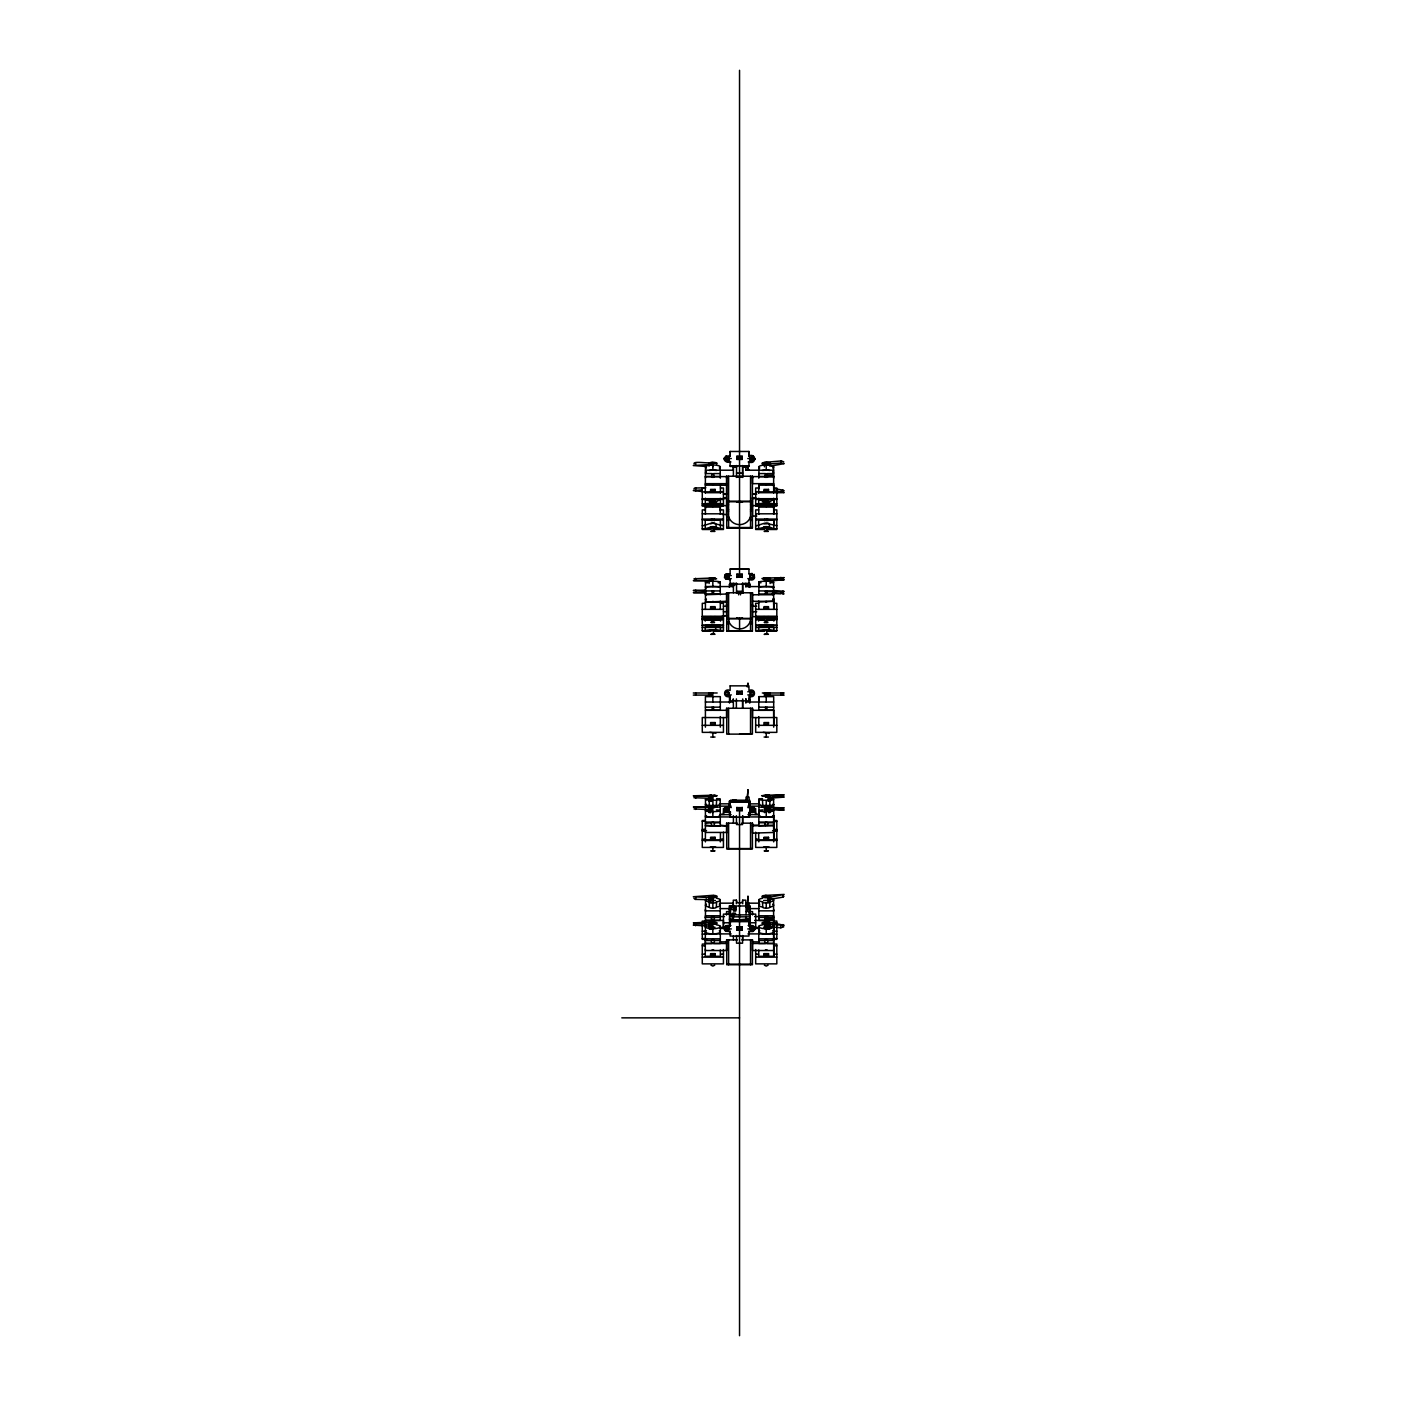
<?xml version="1.0" encoding="UTF-8"?>
<svg xmlns="http://www.w3.org/2000/svg" width="1406" height="1406" viewBox="0 0 1406 1406"><rect width="100%" height="100%" fill="white"/><g stroke="black" fill="none" stroke-linecap="round" stroke-linejoin="round"><path stroke-width="1.5" d="M705.408 934.059L705.408 932.512M705.408 941.106L705.408 939.56M720.311 510.782L720.311 505.615M705.408 594.738L726.55 594.017L726.55 606.25L723.44 606.25M705.408 478.093L705.408 476.599L726.55 476.599L726.55 494.104L723.44 494.104M729.503 926.167L729.503 918.962L733.334 918.962L733.334 916.8L733.334 919.788L749.837 919.752L749.802 911.106M729.503 915.007L729.503 905.71L733.334 905.71M729.503 815.304L729.503 811.157M729.503 801.279L729.503 806.868L729.38 801.069L734.512 800.84M729.503 703.07L729.503 695.777M733.299 905.622L733.299 900.174L736.375 900.174L737.06 902.547A3.199 0.879 0 0 0 739.064 902.863L740.031 902.863A3.199 0.879 0 0 0 742.052 902.547L742.72 900.174L745.795 900.174L745.795 906.8M733.405 592.77L733.405 583.472L733.299 586.566L705.408 586.566M736.533 467.196L733.299 467.196L733.299 470.202L705.408 470.202M736.375 903.707L736.375 900.174M742.72 939.893L742.72 936.291M742.72 903.759L742.72 900.174M742.72 823.143L742.72 815.708M742.72 708.273L742.72 698.905M742.72 583.472L742.72 593.35M745.795 586.829L745.795 583.472L745.795 586.566L773.687 586.583M745.988 698.905L745.865 703.07L745.795 698.905M752.544 914.902L752.544 911.615L746.041 911.492M752.544 823.143L752.544 833.125L773.687 832.457M752.544 604.439L752.544 616.672L776.815 616.689M756.709 606.25L752.544 606.25L752.544 592.77L726.55 592.77L726.55 594.017M752.544 497.267L752.544 516.055L756.78 516.055M752.544 939.893L752.544 950.526L773.687 950.526L773.687 948.962M758.783 505.615L758.783 507.091L773.687 507.091L773.687 505.615L752.544 505.615M758.783 918.874L758.783 916.554L754.635 916.554M758.783 488.901L758.783 485.158L773.687 485.158L773.687 483.664L752.544 483.664L752.544 476.23L726.55 476.23M764.425 928.593L764.425 924.217A4.306 1.195 0 0 1 762.333 922.635A4.306 1.195 0 0 1 768.063 922.055L784.179 925.271L764.425 924.217M764.425 812.633L764.425 807.554L784.197 807.923L761.947 807.132L765.725 807.431M764.425 696.392L764.425 692.982M764.425 581.434L764.425 578.042L784.197 577.655L774.934 578.499M764.425 466.81L764.425 462.416L781.437 460.904L783.775 461.889M765.497 797.325L765.497 795.234L784.197 794.9L767.5 796.06M765.497 692.982L765.497 695.091L784.161 695.091M765.497 580.098L765.497 578.007L766.621 578.007L766.621 580.098L770.523 580.678L769.012 581.047L784.197 579.747L765.497 580.098L766.621 580.098M769.767 466.142L769.539 464.753L765.497 464.367L765.497 462.328L770.47 463.259M765.497 929.366L765.497 924.304L770.47 923.338L769.012 922.231M774.934 809.223L784.197 810.014L765.497 809.68L765.497 807.589L770.523 807.044L769.012 806.692L769.012 808.784M766.621 929.366L766.621 924.322M765.497 809.68L766.621 809.68L766.621 807.589M766.621 797.325L766.621 795.234L765.497 795.234M766.621 695.091L766.621 692.982M766.621 464.349L766.621 462.31M767.711 929.313L767.711 926.29L769.539 925.939L769.539 928.944M767.711 797.343L767.711 795.251L766.621 795.234M767.711 695.091L767.711 692.982M767.711 464.419L767.711 462.381M768.063 902.002L768.063 897.626L784.161 894.409L764.425 895.464A4.306 1.195 0 0 0 762.333 897.046A4.306 1.195 0 0 0 768.063 897.626M768.063 801.279L768.063 796.2C755.83 795.198 771.068 796.042 766.235 795.603M768.713 929.155L768.713 926.132M768.713 812.721L768.713 809.592L770.523 809.135M768.713 797.413L768.713 795.321C751.261 795.901 771.982 796.095 768.168 796.007M768.713 695.091L768.713 692.982M768.713 464.56L768.713 462.521M769.012 801.332L769.012 796.13L770.523 795.778L768.713 795.321M769.012 902.511L769.012 897.467L770.47 896.343L765.497 895.376M769.539 812.633L769.539 809.505M769.539 797.501L769.539 795.409M769.539 695.091L769.539 692.982M769.767 902.283L769.767 897.239M769.767 801.244L769.767 796.024M770.136 928.681L770.136 925.675M770.136 812.51L770.136 809.399M770.136 695.091L770.277 692.982M770.136 583.525L770.136 580.397M770.277 902.002L770.277 896.958M770.277 801.121L770.523 797.87L770.523 800.998M770.47 928.399L770.47 925.376M770.523 901.703L769.539 897.801M770.47 812.387L770.47 809.276M773.687 717.605L773.687 710.294L766.973 710.276L766.973 707.165M773.687 604.439L773.687 598.288M773.687 487.038L773.687 485.562M773.687 932.512L773.687 941.106M773.687 927.468L773.687 918.874L765.18 918.874M773.687 815.357L773.687 829.118M783.775 926.8L780.84 927.767L780.84 925.746M780.84 810.295L780.84 808.204M780.84 695.091L780.84 692.982M772.966 592.541C788.133 589.87 784.056 598.13 780.84 591.733M780.84 579.448L780.84 577.356M765.497 464.367L780.84 462.996L780.84 460.957M782.843 926.589L782.843 924.568M770.523 898.68L769.012 899.489L782.843 897.151L782.843 895.13M782.843 809.786L782.843 807.694M770.277 798.01L769.012 798.221L782.843 797.22L782.843 795.128M782.843 695.091L782.843 692.982M782.843 593.279L782.843 591.188L772.966 590.45M782.843 579.993L782.843 577.901M775.093 492.75L784.197 492.645L782.843 492.135L782.843 490.096L774.934 488.831M705.408 918.065L705.408 916.484M705.408 911.018L705.408 909.454M726.55 516.055L726.55 498.55L723.44 498.55M705.408 948.962L705.408 950.526L726.55 950.526L726.568 948.857M726.55 950.526L726.55 939.893M752.544 478.181L752.544 476.599L773.687 476.599L773.687 478.093M758.783 941.915L752.544 941.827M773.687 508.99L773.687 507.496M752.544 943.496L773.687 943.496L773.687 941.915M726.55 616.672L726.55 604.439M705.408 832.457L726.568 832.422M752.544 594.773L773.687 594.738M730.118 573.841C724.389 573.666 723.457 575.072 730.118 573.841L730.153 569.043L748.941 569.043L748.976 573.841L752.298 573.578L748.976 573.841M730.118 806.851C724.371 806.728 723.475 808.063 730.118 806.851L730.153 801.666L748.941 801.666L748.976 806.851L753.036 807.062L748.976 806.851M758.783 825.181L752.544 825.146M752.544 825.867L773.687 825.181M748.959 454.999L748.976 456.405L748.941 451.467L730.153 451.467L730.118 456.405L730.136 454.999M724.477 927.784L726.058 926.255L730.118 926.062L730.153 920.157L748.941 920.157L748.976 926.062C754.565 927.802 756.27 926.079 750.786 925.939M742.72 477.46L742.72 467.196L745.795 467.196L745.795 470.202L773.687 470.202M748.976 462.012C756.375 465.07 756.393 452.82 748.976 455.878M753.862 576.864A2.004 1.986 0 0 0 751.261 574.579A2.004 1.986 0 0 0 750.558 577.954A2.004 1.986 0 0 0 753.862 576.864L753.897 576.355M753.862 693.738A2.004 2.004 0 0 0 751.261 691.436A2.004 2.004 0 0 0 750.558 694.845A2.004 2.004 0 0 0 753.862 693.738L753.897 693.228M753.862 810.137A2.004 1.986 0 0 0 751.261 807.852A2.004 1.986 0 0 0 750.558 811.227A2.004 1.986 0 0 0 753.862 810.137L753.897 809.61M749.89 459.34L749.925 458.303M753.862 459.077A2.004 1.933 0 0 0 751.261 456.845A2.004 1.933 0 0 0 750.558 460.131A2.004 1.933 0 0 0 753.862 459.077L753.897 458.567M749.89 928.979L749.925 927.907M753.862 929.243A2.004 1.933 0 0 0 751.261 927.029A2.004 1.933 0 0 0 750.558 930.297A2.004 1.933 0 0 0 753.862 929.243L753.897 928.733M753.458 577.304L753.001 578.393M725.689 809.329C735.848 814.127 717.359 804.144 731.313 807.571M750.382 809.329C755.075 814.935 750.839 804.109 751.489 810.436M753.405 809.346L752.298 807.448L747.781 807.571M753.458 460.447L752.298 461.906L748.168 461.959M753.405 927.398L752.298 925.552L748.168 925.5M724.283 458.866L726.058 456.089L730.118 455.878M724.283 928.505L726.058 925.71L728.554 926.255M748.976 579.606C757.518 582.207 753.212 572.119 754.231 574.702M742.684 466.44L748.976 466.44L748.976 461.484L753.001 461.309L754.794 459.077M712.086 949.806L713.633 949.771M748.976 931.651L753.001 931.457L754.794 928.681M765.497 477.355L767.026 477.284M728.712 809.346L727.605 810.436M735.76 913.918L734.934 913.373M754.653 920.42L773.687 920.42L766.973 920.403C770.488 915.06 761.999 915.06 765.514 920.403L758.783 920.42L759.047 899.524A7.452 2.074 0 0 1 762.509 898.276M715.882 501.221C714.389 499.851 707.675 500.624 710.645 502.786M769.258 501.221C767.764 499.851 761.05 500.624 764.038 502.786M711.629 477.372L712.121 473.576L705.408 473.576M714.09 477.372L713.598 473.576L720.311 473.576M714.933 502.346L710.786 502.346M710.715 523.735L712.86 523.155M714.933 527.637L710.786 527.637M714.933 523.876L713.422 523.173M758.783 478.181L759.047 466.458A7.452 1.968 0 0 1 766.235 464.999A7.452 1.968 0 0 1 773.441 466.458L773.687 466.968A7.452 1.968 0 0 1 772.685 467.952M765.005 477.372L765.514 473.576L758.783 473.576M767.483 477.372L766.973 473.576L773.687 473.576M768.326 502.346L764.161 502.346M768.326 527.637L764.161 527.637M724.863 574.702L724.494 577.848M724.863 807.747L724.301 810.137M724.477 458.145L726.058 456.089M754.214 811.526L753.686 807.202L754.618 808.397M749.082 587.251L748.976 579.342L754.6 577.848M753.001 931.457L754.6 929.946M767.026 949.806L765.462 949.771M712.104 477.337L713.633 477.302M728.554 461.203L725.426 461.467L724.283 458.338M750.786 457.618C749.503 463.558 756.885 456.3 750.786 457.618A2.004 1.933 0 0 0 750.382 460.483A2.004 1.933 0 0 0 753.405 460.5M708.554 578.551L715.865 578.534L714.951 578.27M712.297 618.13L709.731 618.394L710.645 618.675M765.69 618.13L763.124 618.394L764.038 618.675M713.897 578.569L712.86 578.393M758.783 594.773L759.047 581.926A7.452 0.931 0 0 1 766.235 581.223A7.452 0.931 0 0 1 773.441 581.926L773.687 582.154A7.452 0.931 0 0 1 771.507 582.822M763.282 578.604L765.954 578.411M710.645 630.679L709.731 630.415L712.297 630.152M767.289 578.569L766.235 578.393M772.685 599.061A7.452 0.931 0 0 1 773.687 599.518L773.441 599.764A7.452 0.931 0 0 1 772.685 599.993M764.038 630.679L763.124 630.415L767.043 630.029M716.357 800.207L709.362 800.207M720.188 804.601L720.311 804.601A7.452 0.879 0 0 1 716.585 805.48L709.134 805.48A7.452 0.879 0 0 1 705.408 804.707L705.671 804.478A7.452 0.879 0 0 1 706.41 804.267M734.055 800.84L732.298 800.629L733.598 800.436M719.31 815.621A7.452 0.879 0 0 1 720.311 816.06L720.065 816.288A7.452 0.879 0 0 1 712.86 816.939A7.452 0.879 0 0 1 705.671 816.288L705.408 816.06A7.452 0.879 0 0 1 706.41 815.621M773.687 825.867L766.973 825.849C770.506 821.051 761.999 820.981 765.514 825.849L758.783 825.867L759.047 799.135A7.452 0.879 0 0 1 762.509 798.59M773.581 804.601L773.687 804.601A7.452 0.879 0 0 1 769.961 805.48L762.509 805.48A7.452 0.879 0 0 1 758.783 804.707L759.047 804.478A7.452 0.879 0 0 1 759.785 804.267M769.732 800.207L762.755 800.207M772.685 815.621A7.452 0.879 0 0 1 773.687 816.06L773.441 816.288A7.452 0.879 0 0 1 766.235 816.939A7.452 0.879 0 0 1 759.047 816.288L758.906 810.823M750.786 807.852L751.894 807.571A2.004 1.986 0 0 1 753.897 809.381M730.927 925.5L726.797 925.517L725.689 927.398M713.598 601.663L712.104 601.645L713.633 601.61M710.997 965.184L712.86 966.08L714.723 965.184M764.372 965.184L766.235 966.08L768.098 965.184M708.694 463.172L712.789 462.31A4.306 1.142 0 0 1 716.621 463.998M766.938 825.498L765.655 825.603M712.104 506.265L713.07 506.512M763.353 463.242L769.135 463.242L763.423 463.172M715.777 527.777C718.448 517.97 705.408 526.195 702.279 525.703M769.152 527.777C771.824 517.97 758.783 526.195 755.672 525.703M709.837 501.977C710.909 500.888 717.57 501.169 715.074 502.786M763.23 501.977C764.302 500.888 770.945 501.169 768.449 502.786M763.247 578.499L764.319 578.253M748.976 812.615L753.669 811.824M736.849 694.125L742.245 691.207L742.245 694.125L736.849 694.125L736.849 691.207L742.245 691.207M742.245 577.497L742.245 574.193L736.849 577.093L742.245 577.093L736.849 574.193L736.849 577.497M736.849 807.378L736.849 810.664L742.245 807.765L736.849 807.765L742.245 810.664L742.245 807.378M742.245 456.3L736.849 459.112L742.245 459.112L736.849 456.3L736.849 459.446L742.245 459.446L742.245 456.3L736.849 456.3M736.849 929.964L742.245 927.152L736.849 927.152L742.245 929.964L742.245 926.8L736.849 926.8L736.849 929.964L742.245 929.964M727.974 578.639L726.427 578.639M752.667 578.639L747.781 578.657M693.931 898.293L695.126 899.383L711.893 899.735L711.893 897.713L708.554 896.589L712.701 895.358A4.306 1.195 0 0 1 717.165 896.501A4.306 1.195 0 0 1 713.018 897.749L693.299 896.747L711.594 895.411M710.645 527.32L705.25 528.709L705.25 520.185M764.038 527.32L758.642 528.709L758.642 520.185M715.461 900.473L710.258 900.473M732.175 906.765L733.334 906.554M732.807 913.443L731.964 913.953L735.022 914.304M768.836 900.473L763.651 900.473M720.47 499.481L715.777 501.924M773.845 499.481L769.152 501.924M765.479 601.61L767.008 601.645L765.497 601.663M711.928 463.312L713.791 463.312M715.074 528.076C718.378 526.143 707.341 526.143 710.645 528.076M768.449 528.076C771.753 526.143 760.716 526.16 764.038 528.076M712.209 825.586L713.563 825.586M716.621 578.797L709.854 578.534L711.313 578.217M705.25 616.689L715.882 617.515M714.723 618.535L720.47 618.622M715.777 630.538L715.566 626.338L705.25 627.463L705.25 630.573L710.645 629.906M758.642 616.689L769.258 617.515M768.098 618.535L767.325 618.165M769.152 630.538L768.941 626.338L758.642 627.463L758.642 630.573L764.038 629.906M768.098 630.538L767.325 630.169M733.334 800.453L731.893 800.664L733.334 800.822M715.777 847.097L713.932 847.203M769.152 847.097L766.797 847.22M730.118 812.615L725.426 811.824L730.118 812.387L730.118 817.167L748.976 817.167L748.976 812.387L753.001 812.44M734.934 907.415L736.059 907.046L734.934 906.571M735.443 907.45L732.508 907.45M734.934 914.216L735.303 913.443M713.598 919.946L712.121 919.946M714.986 927.239L710.733 927.239M766.973 919.946L765.514 919.946M768.361 927.239L764.126 927.239M713.598 943.022L712.121 943.022M766.973 943.022L765.514 943.022M694.002 463.962C692.894 460.447 709.555 464.138 711.682 462.363L711.682 464.384L708.694 465.21L709.169 466.071M712.121 474.015L713.598 474.015M765.479 463.242L767.008 463.242M765.514 474.015L766.973 474.015M782.843 897.151L783.986 896.272M720.47 616.689L715.777 618.253M773.845 616.689L769.152 618.253M693.931 797.712L711.893 798.327L708.554 797.852M714.881 795.286L708.554 795.743L713.018 796.235L712.86 805.972M711.788 618.165L710.997 618.535M715.074 618.675C713.352 614.404 713.545 623.034 710.786 622.331C712.473 623.016 717.306 622.032 712.86 621.997M768.449 618.675C767.096 614.615 766.78 622.893 764.161 622.331C765.848 623.016 770.681 622.032 766.235 621.997M715.074 630.679L715.988 630.415L712.051 630.029M768.449 630.679L769.363 630.415L766.235 630.134M770.98 466.036L784.197 463.611L780.84 462.996M694.002 808.942L711.682 809.663L711.682 807.571L693.369 806.974L715.074 806.64M714.951 807.343C708.308 805.849 706.55 808.257 714.986 806.833M705.25 503.805L711.295 502.979M711.295 504.49L705.25 505.316L705.408 498.286M758.642 503.805L764.671 502.979M764.671 504.49L758.642 505.316L758.783 498.286M705.25 519.851L720.47 519.851M758.642 519.851L773.845 519.851M727.201 694.898C731.946 686.726 718.624 697.235 731.313 694.898M751.894 691.787C747.148 699.942 760.47 689.45 747.781 691.787M733.334 913.355L732.807 914.128M716.357 907.046L716.585 907.028A7.452 2.074 0 0 0 720.311 905.236L720.065 904.708A7.452 2.074 0 0 0 719.31 904.199M769.732 907.046L769.961 907.028A7.452 2.074 0 0 0 773.687 905.236L773.441 904.708A7.452 2.074 0 0 0 772.685 904.199M732.93 913.302L735.022 913.302M766.042 919.454L766.235 919.454M695.074 924.445L693.281 925.078L711.682 926.308L709.099 925.746L709.099 928.768M709.766 580.256L711.682 580.116L711.682 578.024L714.951 578.059M712.121 591.118L713.598 591.118M765.514 591.118L766.973 591.118M711.788 630.169L710.997 630.538M765.708 795.62L766.235 795.866M734.934 800.822L736.059 800.664L734.934 800.453M711.366 806.78L709.854 807.079L717.165 807.097L709.854 807.079L711.366 807.395M764.969 795.409L763.247 795.708L767.008 796.077M782.843 797.22L784.197 796.991L772.07 797.061M782.65 591.75L784.197 591.434L782.843 591.188M702.279 617.076L711.295 616.672M705.25 618.622L711.295 618.236M755.672 617.076L764.671 616.672M758.642 618.622L764.372 618.535M705.25 625.529L720.47 625.529M758.642 625.529L773.845 625.529M768.713 809.592L766.621 809.68M767.711 926.29L765.497 926.343L780.84 927.767M711.981 795.392L709.854 795.726L715.865 795.726L709.872 795.743L712.192 796.077M713.738 796.077L715.865 795.726L714.898 795.48M764.671 618.06L767.043 618.007M765.69 630.152L764.372 630.538M713.141 795.849L712.578 795.849M709.362 809.944L709.134 809.944A7.452 0.879 0 0 0 705.408 810.717L705.671 810.946A7.452 0.879 0 0 0 712.86 811.596A7.452 0.879 0 0 0 720.065 810.946L720.311 810.717A7.452 0.879 0 0 0 716.585 809.944L716.357 809.944M713.422 847.22L714.424 847.291M714.951 807.536L711.682 807.571M765.725 578.165L761.947 578.481L762.948 578.885M711.682 464.384L693.281 465.562L705.759 466.44M735.022 906.554L731.893 907.046L733.176 907.415M734.055 916.22L732.508 916.15M712.86 919.313L711.629 919.752L713.07 919.454M712.86 505.387L710.715 505.967L715.021 505.967L712.86 505.387L712.86 501.626M766.235 505.387L764.091 505.967L768.397 505.967L766.235 505.387L766.235 501.626M765.971 806.728L763.282 807.026L769.24 807.079L763.247 807.079L764.319 807.36M766.498 807.431L769.223 807.062L766.762 806.745M705.847 487.759L694.546 488.04L693.931 489.007M701.805 489.868L693.299 490.589L701.576 491.485M712.965 796.095L717.165 795.708L713.527 795.392M711.682 578.024L694.002 578.78M711.682 580.116L693.351 580.59L709.802 581.135M765.462 578.165L769.24 578.534M712.051 618.007L714.424 618.06M765.462 795.392L769.223 795.761L767.957 795.445M733.44 800.418L735.022 800.453M766.235 807.22L767.325 807.079L766.235 806.956M711.295 847.291L713.668 847.326M763.528 847.168L767.043 847.326M712.86 851.105L715.021 850.858L710.786 850.911L712.86 851.105L712.86 847.238M766.235 851.105L768.397 850.858L764.161 850.911L766.235 851.105L766.235 847.238M705.847 590.081L693.299 590.467L705.584 590.959M705.847 592.172L693.351 592.629L705.584 593.051M748.607 919.805L749.714 919.788M724.301 459.077L726.094 461.309L730.118 461.484L730.118 466.44L736.41 466.44M728.308 457.618C729.591 463.558 722.209 456.3 728.308 457.618A2.004 1.933 0 0 1 728.712 460.483A2.004 1.933 0 0 1 725.689 460.5L726.797 461.906L730.118 462.012M705.408 476.599L712.121 476.581M758.783 476.599L765.514 476.581M730.118 579.606L725.426 578.78L730.118 579.342L730.118 584.14L748.976 584.14M705.408 594.017L712.121 594M758.783 594.017L765.514 594M712.121 707.165L712.121 710.276L705.408 710.294L726.55 710.294M705.408 825.181L712.121 825.849C708.519 821.016 717.271 821.016 713.598 825.849L720.311 825.867L720.188 799.258A7.452 0.879 0 0 0 716.585 798.59M730.118 931.651L725.426 931.106L724.283 927.942M705.408 941.915L705.408 943.496L712.121 943.479C708.642 938.136 717.095 938.118 713.598 943.479L720.311 943.496L720.311 926.22M736.849 456.634L742.245 456.634M727.201 458.532L731.313 458.532M747.781 458.532L751.894 458.532M730.927 461.959L727.201 461.537M730.118 465.913L748.976 465.913M742.561 467.196L745.69 467.196M746.041 469.903L749.082 469.903M736.533 473.084L742.561 473.084M765.18 475.158L773.687 475.158M738.642 476.722L740.505 476.722M726.55 483.664L705.408 483.664L705.408 485.158L726.568 485.246M705.25 488.005L702.279 488.005L702.279 506.09L723.44 506.09L723.44 488.005L720.47 488.005M758.642 488.005L755.672 488.005L755.672 506.09L776.815 506.09L776.815 488.005L773.845 488.005L773.845 493.049M710.592 490.905L715.127 490.905M763.968 490.905L768.502 490.905M702.279 491.907L723.44 491.907M755.672 491.907L776.815 491.907M705.25 492.698L720.47 492.698M758.642 492.698L773.845 492.698M723.44 493.945L726.48 493.945L726.48 498.058L723.44 498.058M752.632 493.945L755.672 493.945M752.544 494.104L756.709 494.104M752.632 498.058L755.672 498.058M752.544 498.55L756.78 498.55M702.279 498.691L723.44 498.691M755.672 498.691L776.815 498.691M702.279 499.481L723.44 499.481M755.672 499.481L776.815 499.481M726.726 501.169L752.403 501.169M726.726 501.749L752.403 501.749M702.279 503.805L723.44 503.805M755.672 503.805L765.18 503.77M768.151 503.805L776.815 503.805M726.726 504.807L728.607 504.807M750.54 504.807L752.403 504.807M702.279 505.316L710.961 505.316M714.758 505.316L723.44 505.316M755.672 505.316L764.337 505.316M768.151 505.316L776.815 505.316M726.55 505.615L705.408 505.615L705.408 507.091L720.311 507.091M726.726 509.499L728.607 509.499M750.54 509.499L752.403 509.499M705.25 509.903L702.279 509.903L702.279 529.5L710.751 529.5M720.47 509.903L723.44 509.903L723.44 529.5L714.969 529.5M758.642 509.903L755.672 509.903L755.672 529.5L764.126 529.5M726.726 511.151L728.607 511.151M750.54 511.151L752.403 511.151M702.279 513.805L723.44 513.805M755.672 513.805L776.815 513.805M722.385 514.473L726.568 514.473M726.726 517.513L728.607 517.513M750.54 517.513L752.403 517.513M702.279 519.078L723.44 519.078M755.672 519.078L776.815 519.078M702.279 519.851L723.44 519.851M755.672 519.851L776.815 519.851M726.726 520.361L728.607 520.361M750.54 520.361L752.403 520.361M723.44 525.703L715.777 523.999M769.152 523.999L776.815 525.703M726.726 527.531L752.403 527.531M726.726 476.23L726.726 528.094L752.403 528.094L752.403 476.23M702.279 528.709L723.44 528.709M755.672 528.709L776.815 528.709M768.361 529.5L776.815 529.5L776.815 509.903L773.845 509.903L773.845 513.26M736.849 574.193L742.245 574.193M727.201 575.564L731.313 575.564M736.849 577.251L742.245 577.251M731.313 578.657L727.201 578.85M736.533 583.472L730.522 583.367L730.522 585.371L734.793 585.371M742.561 583.472L749.75 583.367L749.75 587.392M729.503 584.404L733.334 584.404M749.837 584.404L745.988 584.404L745.988 585.388M745.479 585.371L749.75 585.371M773.581 587.392L773.687 587.392A7.452 0.931 0 0 1 772.685 587.972M705.408 590.924L712.121 590.924L712.121 594.211M720.311 590.924L713.598 590.924L713.598 594.211M758.783 590.924L765.514 590.924L765.514 594.211M773.687 590.924L766.973 590.924L766.973 594.211M736.533 591.276L742.561 591.276M765.18 591.68L773.687 591.68M726.55 601.293L705.408 601.996L726.568 602.032M752.544 601.293L773.687 601.293L758.783 601.996M705.25 603.315L702.279 603.315L702.279 630.942L710.751 630.942M720.47 603.315L723.44 603.315L723.44 630.942L714.969 630.942M758.642 603.315L755.672 603.315L755.672 630.942L764.126 630.942M710.592 608.2L715.127 608.2M763.968 608.2L768.502 608.2M702.279 609.343L723.44 609.343M755.672 609.343L776.815 609.343M723.44 611.715L726.55 611.715M752.544 611.715L756.709 611.715M722.385 615.916L726.568 615.916M702.279 616.303L723.44 616.303M755.672 616.303L776.815 616.303M702.279 616.689L723.44 616.689M714.424 616.672L723.44 617.076M767.799 616.672L776.815 617.076M726.726 618.429L752.403 618.429M702.279 618.622L710.961 618.622M714.758 618.622L723.44 618.622M726.726 618.71L752.403 618.71M755.672 618.622L764.337 618.622M768.151 618.622L776.815 618.622M702.279 618.991L710.751 618.991M714.969 618.991L723.44 618.991M755.672 618.991L764.126 618.991M768.361 618.991L776.815 618.991M702.279 619.73L710.751 619.73M714.969 619.73L723.44 619.73M755.672 619.73L764.126 619.73M768.361 619.73L776.815 619.73M705.25 620.099L720.47 620.099M758.642 620.099L773.845 620.099M726.726 622.225L728.607 622.225M750.54 622.225L752.403 622.225M726.726 623.579L728.607 623.579M750.54 623.579L752.403 623.579M702.279 625.16L723.44 625.16M755.672 625.16L776.815 625.16M702.279 625.529L723.44 625.529M755.672 625.529L776.815 625.529M702.279 627.463L723.44 627.463M755.672 627.463L776.815 627.463M702.279 630.573L723.44 630.573M755.672 630.573L776.815 630.573M726.726 630.942L752.403 630.942M768.361 630.942L776.815 630.942L776.815 603.315L773.845 603.315L773.845 608.833M726.726 592.77L726.726 631.224L752.403 631.224L752.403 592.77M693.299 692.982L717.165 692.982M784.179 692.982L762.333 692.982M747.781 694.898L751.894 694.898M693.299 695.091L711.682 695.091L711.682 692.982M765.514 707.165L765.514 710.276L758.783 710.294L758.783 696.638L773.687 696.638L773.687 727.148M748.607 698.905L749.714 698.905L749.714 703.07L749.837 695.777M705.408 702.016L733.299 702.016L733.299 698.905L733.405 708.273M745.795 702.016L773.687 702.016M705.408 707.165L720.311 707.165M758.783 707.165L773.687 707.165M752.544 710.294L773.687 710.294M702.279 725.338L723.44 725.338M755.672 725.338L776.815 725.338M715.988 733.159L709.837 732.368M769.363 733.159L763.23 732.368M710.715 737.06L715.021 737.06M764.091 737.06L768.397 737.06M747.605 800.207L730.522 800.207L730.522 802.211M749.082 800.682L746.041 800.682L746.041 797.114L749.082 797.114L749.082 803.88L758.783 803.828M730.522 802L748.308 802M748.941 802.299L730.153 801.666M720.311 803.828L729.925 803.828M758.783 804.601L758.906 799.258M720.311 806.148L731.138 806.148M747.957 806.148L758.783 806.148M720.311 807.114L705.408 807.114L705.531 799.258M758.783 807.114L773.687 807.114L773.581 799.258A7.452 0.879 0 0 0 769.961 798.59M736.849 807.624L742.245 807.624M727.007 808.503L723.44 808.503L723.44 814.092M736.849 810.664L742.245 810.664M723.44 812.193L730.575 812.193M749.802 812.193L755.672 812.193M720.311 814.355L724.477 814.355M754.635 814.355L758.783 814.355M720.311 814.619L731.138 814.619M747.957 814.619L758.783 814.619M758.783 816.165L758.906 816.165A7.452 0.879 0 0 1 759.785 815.621M705.408 816.939L736.41 816.939M742.684 816.939L773.687 816.939M705.25 820.506L702.279 820.506L702.279 847.431L723.44 847.431L723.44 832.176M702.279 821.245L705.25 821.245M776.815 821.245L773.687 821.842M705.408 822.053L720.311 822.053M758.783 822.053L773.687 822.053M712.121 822.756L705.408 823.283M713.598 822.756L720.311 822.756M758.783 822.756L765.514 822.756M766.973 822.756L773.687 822.756M737.377 823.16L726.726 823.16L726.726 848.837L752.403 848.837L752.403 823.16L741.77 823.16M720.311 825.181L726.55 825.867L705.408 825.867M702.279 829.364L705.25 829.364M773.845 829.382L776.815 829.382M702.279 830.331L705.25 830.331M773.845 830.331L776.815 830.331M702.279 830.63L706.515 830.63M772.579 830.63L776.815 830.63M702.279 831.069L705.25 831.069M773.845 831.069L776.815 831.069M710.592 837.625L715.127 837.625M763.968 837.625L768.502 837.625M710.592 838.89L715.127 838.89M763.968 838.89L768.502 838.89M702.279 839.189L705.25 839.189M720.47 839.189L723.44 839.189M755.672 839.189L758.642 839.189M773.845 839.189L776.815 839.189M705.25 840.103L720.47 840.103M758.642 840.103L773.845 840.103L773.845 820.506L776.815 820.506L776.815 847.431L755.672 847.431L755.672 832.176M702.279 840.454L723.44 840.454M755.672 840.454L776.815 840.454M726.726 848.574L752.403 848.574M758.783 903.179L746.041 903.162L746.041 914.603M720.311 903.179L733.299 903.162L733.299 906.8M758.783 904.989L758.906 899.822M745.988 905.71L749.837 905.71L749.837 926.167M747.605 905.974L730.522 905.974L730.522 916.835L749.75 916.835M720.311 908.61L731.138 908.61M747.957 908.61L758.783 908.61M733.563 908.997L735.795 908.997M729.38 909.454L733.563 909.454M733.563 909.91L735.795 909.91M705.408 910.842L720.311 910.842M758.783 910.842L773.687 910.842M729.925 911.615L726.55 911.615L726.55 915.025M730.575 914.111L723.44 914.111L723.44 928.188M749.802 914.111L755.672 914.111L755.672 928.188M730.522 914.884L749.75 914.884M705.408 915.781L720.311 915.781M758.783 915.781L773.687 915.781M720.311 916.554L724.477 916.554M705.408 917.415L712.121 917.415M713.598 917.415L720.311 917.415M758.783 917.415L765.514 917.415M766.973 917.415L773.687 917.415M749.837 918.962L745.988 918.962L745.988 916.8L745.988 919.788M705.25 921.071L702.279 921.071L702.279 922.793L705.25 922.793M723.44 922.775L730.575 922.775M749.802 922.775L755.672 922.775M773.845 922.793L776.815 922.793M726.48 925.781L729.89 925.781M749.205 925.781L752.632 925.781M720.311 927.45L723.44 927.45L723.44 920.42L705.408 920.42L712.121 920.403C708.642 915.078 717.095 915.042 713.598 920.403L720.311 920.42L720.188 899.822M754.635 927.45L758.783 927.45M720.311 928.452L724.635 928.452M754.46 928.452L758.783 928.452M727.201 928.927L731.313 928.927M747.781 928.927L751.894 928.927M736.849 929.612L742.245 929.612M702.279 931.176L705.25 931.176M773.845 931.176L776.815 931.176M758.783 932.073L758.906 926.888M705.408 933.9L731.138 933.9M747.957 933.9L773.687 933.9M702.279 934.111L706.515 934.111M772.579 934.111L776.815 934.111M702.279 938.54L705.25 938.54M773.845 938.54L776.815 938.54M705.408 938.821L720.311 938.821M758.783 938.821L773.687 938.821M706.515 939.366L702.279 939.366L702.279 924.884M772.579 939.366L776.815 939.366L776.815 921.071L773.845 921.071L773.845 933.303M737.377 939.893L726.726 939.893L726.726 964.744L752.403 964.744L752.403 939.893L741.77 939.893M705.408 940.491L712.121 940.491M713.598 940.491L720.311 940.491M758.783 940.491L765.514 940.491M766.973 940.491L773.687 940.491M726.55 941.827L720.311 941.915M705.408 943.496L726.55 943.496M705.25 944.076L702.279 944.076L702.279 963.866L723.44 963.866L723.44 949.507M702.279 945.799L705.25 945.799M773.845 945.799L776.815 945.799M702.279 954.164L705.25 954.164M710.592 954.27L715.127 954.27M720.47 954.164L723.44 954.164M755.672 954.164L758.642 954.164M763.968 954.27L768.502 954.27M773.845 954.164L776.815 954.164M702.279 957.117L723.44 957.117M755.672 957.117L776.815 957.117M726.726 964.147L752.403 964.147M621.803 1017.856L739.538 1017.856M713.598 476.581L720.311 476.599M766.973 476.581L773.687 476.599M713.598 594L720.311 594.017M766.973 594L773.687 594.017M739.574 734.125L750.54 734.125L750.54 708.273M773.687 943.496L766.973 943.479C770.541 938.154 761.894 938.118 765.514 943.479L758.783 943.496L758.783 926.22M711.594 797.343L711.594 795.251L693.299 795.814L711.893 796.235L711.893 801.438M712.86 807.22L711.823 807.044L713.141 806.956M712.86 630.011L714.424 630.064M766.797 634.018L764.161 634.352L768.397 634.282L766.797 634.018L766.797 630.152M713.422 634.018L710.786 634.352L715.021 634.282L713.422 634.018L713.422 630.152M766.498 578.165L770.523 578.587M766.797 530.712L764.161 531.415L768.326 531.415L766.797 530.712L766.797 526.951M713.422 530.712L710.786 531.415L714.933 531.415L713.422 530.712L713.422 526.951M695.619 923.724L712.789 924.322A4.306 1.195 0 0 0 717.165 923.162A4.306 1.195 0 0 0 712.93 921.949L693.369 922.881L695.619 923.724L695.619 925.746M772.07 593.455L780.84 593.824M769.732 809.944L769.961 809.944A7.452 0.879 0 0 1 773.687 810.717L773.441 810.946A7.452 0.879 0 0 1 766.235 811.596A7.452 0.879 0 0 1 759.047 810.946L758.783 810.717A7.452 0.879 0 0 1 762.509 809.944L762.755 809.856M765.69 847.22L764.372 847.097M712.297 847.22L710.153 847.168M711.682 809.663L708.554 809.171M767.272 578.182L769.223 578.569M767.799 618.236L773.845 618.622M780.84 491.239L784.161 490.782L782.843 490.096M711.893 899.735L709.222 899.207L709.222 902.23M766.042 506.512L766.991 506.265M762.755 907.046L762.509 907.028A7.452 2.074 0 0 1 758.783 905.236L759.047 904.708A7.452 2.074 0 0 1 759.785 904.199M709.362 907.046L709.134 907.028A7.452 2.074 0 0 1 705.408 905.236L705.671 904.708A7.452 2.074 0 0 1 706.41 904.199M733.598 916.202L732.175 916.044M716.357 924.832L716.585 924.867A7.452 2.074 0 0 1 720.311 926.642L720.065 927.187A7.452 2.074 0 0 1 712.86 928.716A7.452 2.074 0 0 1 705.671 927.187L705.408 926.642A7.452 2.074 0 0 1 706.41 925.623M711.805 924.006L711.805 921.985L708.554 923.109L711.682 924.287L711.682 929.331M767.799 502.979L773.845 503.805L773.687 498.286L773.845 505.316L767.799 504.49M714.424 502.979L720.47 503.805M714.424 504.49L720.47 505.316L720.311 498.286M774.934 490.87L782.843 492.135M769.152 626.672L773.845 627.463L773.845 630.573L769.152 629.765M715.777 626.672L720.47 627.463L720.47 630.573L715.777 629.765M709.169 580.906L709.099 583.49M769.152 527.022L773.845 528.709L773.845 520.22L773.687 525.703M715.777 527.022L720.47 528.709L720.311 520.22M758.642 499.481L763.23 501.221M705.25 499.481L709.837 501.221M727.605 575.81L728.765 577.304M736.849 691.207L742.245 694.125M724.301 928.681L726.094 931.457M754.811 458.866L753.036 456.089M750.786 461.52L751.894 461.537M728.308 807.852L727.201 807.571A2.004 1.986 0 0 0 725.197 809.381M773.441 799.135L773.687 799.364A7.452 0.879 0 0 1 769.961 800.119L769.732 805.568M773.687 804.707L773.441 804.478A7.452 0.879 0 0 0 772.685 804.267M720.065 799.135L720.311 799.364A7.452 0.879 0 0 1 716.585 800.119L716.357 805.568M720.311 804.707L720.065 804.478A7.452 0.879 0 0 0 719.31 804.267M773.687 587.515L773.441 587.269A7.452 0.931 0 0 0 767.219 586.583A7.452 0.931 0 0 0 759.785 587.04M707.587 582.822A7.452 0.931 0 0 1 705.408 582.154L705.671 581.926A7.452 0.931 0 0 1 712.86 581.223A7.452 0.931 0 0 1 720.065 581.926L720.311 582.154A7.452 0.931 0 0 1 718.132 582.822M725.426 812.053L724.494 810.629M726.094 578.393L725.637 577.304M768.397 523.735L764.161 523.876M754.618 927.239L754.811 928.505M729.169 458.303L729.204 459.34M729.169 927.907L729.204 928.979A2.004 1.933 0 0 1 726.094 930.456A2.004 1.933 0 0 1 726.304 927.134A2.004 1.933 0 0 1 729.204 928.979M729.169 809.1L729.204 809.856A2.004 1.986 0 0 1 726.094 811.403A2.004 1.986 0 0 1 726.304 807.958A2.004 1.986 0 0 1 729.204 809.856M729.169 692.947L729.204 693.457A2.004 2.004 0 0 1 726.094 695.021A2.004 2.004 0 0 1 726.304 691.541A2.004 2.004 0 0 1 729.204 693.457M736.375 476.23L736.393 477.46M773.687 909.454L773.687 911.018M773.687 916.484L773.687 918.065M726.55 476.599L726.55 478.181M705.408 507.496L705.408 508.99M726.55 823.143L726.55 833.125M705.408 925.921L705.408 927.468M773.845 617.076L773.845 621.065M773.845 717.535L773.845 725.338M773.581 466.739L773.687 492.399M773.687 505.984L773.687 514.332M773.581 582.049L773.687 609.396M773.687 808.802L773.687 841.895M773.581 899.822L773.687 955.992M768.502 608.499L768.502 606.654L763.968 606.654L763.968 608.499M767.799 519.183L767.799 520.677M767.799 624.369L767.799 625.916M766.235 464.999L766.235 470.202M766.235 519.183L766.235 520.677M766.235 581.223L766.235 586.583M766.235 624.369L766.235 625.916M766.235 696.638L766.235 702.016M766.235 733.159L766.235 737.06M766.235 800.629L766.235 805.972M766.235 811.596L766.235 816.939M769.732 902.054A3.497 0.967 0 0 1 766.235 903.021L766.235 908.206A3.497 0.967 0 0 0 769.732 907.239L769.961 901.844A7.452 2.074 0 0 0 773.687 900.068L773.441 899.524A7.452 2.074 0 0 0 769.961 898.276M772.685 925.623A7.452 2.074 0 0 1 773.687 926.642L773.441 927.187A7.452 2.074 0 0 1 766.235 928.716L766.235 933.9A7.452 2.074 0 0 1 759.047 932.354L758.783 931.827A7.452 2.074 0 0 1 759.785 930.79M764.671 519.183L764.671 520.677M764.671 624.369L764.671 625.916M762.755 805.568L762.509 800.119A7.452 0.879 0 0 1 758.783 799.364M762.755 924.656L762.509 924.867A7.452 2.074 0 0 0 758.783 926.642L759.047 927.187A7.452 2.074 0 0 0 766.235 928.716M758.906 466.739L758.906 470.202M758.906 582.049L758.906 587.392M758.906 696.638L758.906 702.016M758.783 484.279L758.642 493.049M758.783 506.195L758.783 514.332M758.783 601.047L758.783 609.396M758.642 617.076L758.642 621.065M758.783 716.603L758.783 727.148M758.642 833.108L758.783 841.895M758.783 949.929L758.642 956.291L773.845 956.291L773.845 944.076L776.815 944.076L776.815 963.866L755.672 963.866L755.672 949.507M755.672 717.535L755.672 732.368L776.815 732.368L776.815 717.535L752.544 717.605L752.544 708.273L726.55 708.273L726.55 717.605L702.279 717.535L702.279 732.368L723.44 732.368L723.44 717.535M755.672 808.503L755.672 814.092M754.811 458.338L754.794 459.604M752.403 708.273L752.403 734.125L726.726 734.125L726.726 708.273M750.98 501.485L750.98 509.587M750.54 476.23L750.54 528.094M750.54 592.77L750.54 631.224M750.54 823.16L750.54 848.837M750.54 939.893L750.54 964.744M749.837 801.279L749.802 808.503M749.75 800.207L749.75 806.025M749.75 905.974L749.714 925.798M748.941 451.467L748.941 452.89M748.941 569.043L730.153 569.043M749.082 903.162L749.082 914.603M748.941 920.157L748.941 921.651L730.153 921.651L730.153 920.157M748.959 923.162L748.959 924.111M748.976 931.088L748.976 936.045L730.118 936.045L730.118 931.088M747.974 466.616L747.974 470.289L747.148 466.616M747.974 686.778L747.974 683.035L747.148 686.778M742.561 465.509L742.561 477.179L736.533 477.179L736.533 465.509M742.561 583.191L742.561 593.227L736.533 593.227L736.533 583.191M742.561 699.872L742.561 708.273M742.561 815.972L742.561 824.566L736.533 824.566L736.375 815.708M742.561 935.5L742.561 943.198L736.533 943.198L736.533 935.5M740.505 592.998L740.505 594.861M739.538 70.3L739.538 575.652M739.574 618.359L739.574 628.939M739.538 809.223L739.538 1335.7M738.642 592.998L738.642 594.861M736.375 698.905L736.375 708.273M735.795 802.387L735.795 799.75L733.563 799.75L733.563 802.387M733.405 467.196L733.405 476.23M733.405 815.708L733.405 823.16M733.405 936.291L733.405 939.893M733.299 583.472L733.299 586.829M730.153 451.467L730.153 452.89M730.136 923.162L730.136 924.111M729.38 584.281L729.38 587.356M729.503 905.71L729.503 919.77M728.607 476.23L728.607 528.094M728.607 592.77L728.607 631.224M728.607 708.273L728.607 734.125M728.607 823.16L728.607 848.837M728.607 939.893L728.607 964.744M728.167 501.485L728.167 509.587M724.477 457.618L724.494 460.307M724.477 927.239L724.494 929.946M720.188 466.739L720.311 478.181M720.311 484.279L720.47 493.049M720.311 506.195L720.311 514.332M720.188 582.049L720.311 594.773M720.311 601.047L720.311 609.396M720.47 617.076L720.47 621.065M720.311 716.603L720.311 727.148M720.47 833.108L720.311 841.895M720.311 949.929L720.47 956.291L705.25 956.291L705.531 899.822M715.127 608.499L715.127 606.654L710.592 606.654L710.592 608.499M714.424 519.183L714.424 520.677M714.424 624.369L714.424 625.916M713.598 707.165L713.598 710.276L720.311 710.294L720.311 696.638L705.408 696.638L705.408 727.148M706.41 467.952A7.452 1.968 0 0 1 705.408 466.968L705.671 466.458A7.452 1.968 0 0 1 712.86 464.999L712.86 470.202M712.86 519.183L712.86 520.677M712.86 586.566L712.789 577.989M712.86 624.369L712.86 625.916M712.86 696.638L712.86 702.016M712.86 733.159L712.86 737.06M712.86 811.596L712.86 816.939M713.018 897.749L713.018 902.107M716.357 902.054A3.497 0.967 0 0 1 712.86 903.021L712.86 908.206A3.497 0.967 0 0 1 709.362 907.239L709.134 901.844A7.452 2.074 0 0 1 705.408 900.068L705.671 899.524A7.452 2.074 0 0 1 706.41 899.032M719.31 930.79A7.452 2.074 0 0 1 720.311 931.827L720.065 932.354A7.452 2.074 0 0 1 712.86 933.9L712.789 924.322M712.789 462.31L712.789 466.704M712.789 692.982L712.789 696.392M712.789 807.589L712.789 812.686M711.805 806.587L711.805 808.678M711.295 519.183L711.295 520.677M711.295 624.369L711.295 625.916M710.838 796.183L710.838 801.402M710.838 897.608L710.838 902.652M710.645 462.469L710.645 464.507M710.645 578.077L710.645 580.168M710.645 692.982L710.645 695.091M710.575 795.304L710.575 797.395M710.768 806.64L710.645 812.738M710.645 924.164L710.645 929.208M709.925 798.204L709.925 801.315M709.925 899.453L709.925 902.476M709.766 692.982L709.766 695.091M709.714 795.392L709.714 797.483M709.766 809.54L709.766 812.65M709.766 925.992L709.766 929.015M709.362 805.568L709.134 800.119A7.452 0.879 0 0 1 705.408 799.364L705.671 799.135A7.452 0.879 0 0 1 709.134 798.59M709.169 692.982L709.063 695.091M709.222 798.098L709.222 801.227M709.099 809.434L709.099 812.545M708.729 692.982L708.659 695.091M708.747 797.975L708.747 801.104M708.694 809.311L708.694 812.422M708.747 898.926L708.747 901.949M708.694 925.447L708.694 928.47M705.531 466.739L705.25 493.049M705.408 505.967L705.408 514.332M705.531 582.049L705.408 609.396M705.25 617.076L705.25 621.065M705.408 808.802L705.408 841.895M695.619 462.89L695.619 464.929M695.742 487.952L695.583 491.239M695.619 578.27L695.619 580.362M695.742 590.186L695.742 592.278M695.689 692.982L695.583 695.091M695.742 796.095L695.742 798.186M695.619 807.325L695.619 809.434M695.742 897.38L695.742 899.401M762.948 464.173A4.306 1.142 0 0 1 764.425 462.416M772.685 473.154A7.452 1.968 0 0 0 773.687 472.17L773.441 471.66A7.452 1.968 0 0 0 772.685 471.186M762.509 470.465A7.452 1.968 0 0 1 769.961 470.465M759.785 467.952A7.452 1.968 0 0 1 758.783 466.968M706.41 473.154A7.452 1.968 0 0 1 705.408 472.17L705.671 471.66A7.452 1.968 0 0 1 706.41 471.186M709.134 470.465A7.452 1.968 0 0 1 716.585 470.465M719.31 467.952A7.452 1.968 0 0 0 720.311 466.968L720.065 466.458A7.452 1.968 0 0 0 712.86 464.999M750.593 516.477A11.406 11.002 0 0 1 728.554 516.477M742.526 501.977A11.406 11.002 0 0 1 736.621 501.977M706.41 599.993A7.452 0.931 0 0 1 705.671 599.764L705.408 599.518A7.452 0.931 0 0 1 706.41 599.061M706.41 594.65A7.452 0.931 0 0 1 705.671 594.422L705.408 594.176A7.452 0.931 0 0 1 706.41 593.719M750.593 620.556A11.406 11.318 0 0 1 728.554 620.556M742.526 617.972A11.406 11.318 0 0 1 736.621 617.972M706.41 587.972A7.452 0.931 0 0 1 705.408 587.515L705.671 587.269A7.452 0.931 0 0 1 711.893 586.583A7.452 0.931 0 0 1 719.31 587.04M772.685 594.65A7.452 0.931 0 0 0 773.441 594.422L773.687 594.176A7.452 0.931 0 0 0 772.685 593.719M753.862 577.11A2.004 1.986 0 0 1 750.558 578.217A2.004 1.986 0 0 1 751.261 574.826M752.79 574.931A2.004 1.986 0 0 1 753.563 575.616M727.833 574.826A2.004 1.986 0 0 1 728.536 578.217A2.004 1.986 0 0 1 725.232 577.11M725.531 575.616A2.004 1.986 0 0 1 726.304 574.931M760.98 582.822A7.452 0.931 0 0 1 758.783 582.154M753.686 810.383A2.004 1.986 0 0 1 753.001 811.157M751.489 811.455A2.004 1.986 0 0 1 749.89 809.276A2.004 1.986 0 0 1 751.946 807.501M727.148 807.501A2.004 1.986 0 0 1 729.204 809.276A2.004 1.986 0 0 1 727.605 811.455M726.094 811.157A2.004 1.986 0 0 1 725.408 810.383M766.235 908.206A3.497 0.967 0 0 1 762.755 907.239L762.509 901.844A7.452 2.074 0 0 1 758.783 900.068M766.235 903.021A3.497 0.967 0 0 1 762.755 902.054M766.235 933.9A7.452 2.074 0 0 0 773.441 932.354L773.687 931.827A7.452 2.074 0 0 0 772.685 930.79M712.86 908.206A3.497 0.967 0 0 0 716.357 907.239L716.585 901.844A7.452 2.074 0 0 0 720.311 900.068L720.065 899.524A7.452 2.074 0 0 0 716.585 898.276M712.86 903.021A3.497 0.967 0 0 1 709.362 902.054M712.86 933.9A7.452 2.074 0 0 1 705.671 932.354L705.408 931.827A7.452 2.074 0 0 1 706.41 930.79M730.153 685.847L730.118 690.434C722.772 687.464 722.807 699.221 730.118 696.251L730.118 700.838L748.976 700.838L748.976 696.251C756.287 699.221 756.323 687.464 748.976 690.434L748.941 685.847L730.153 685.847M754.811 927.942L754.794 929.243L754.811 927.942M725.689 576.073C727.605 581.996 730.329 571.89 725.689 576.073M750.382 576.073C752.298 581.996 755.022 571.89 750.382 576.073M725.689 928.47C727.623 934.217 730.312 924.392 725.689 928.47M750.382 928.47C752.315 934.217 755.004 924.392 750.382 928.47M763.282 922.986C768.906 926.396 770.787 920.209 763.353 922.916C768.766 926.501 770.84 920.086 763.282 922.986M712.104 942.705L713.633 942.741L712.104 942.705M765.479 484.332L767.026 484.349L765.479 484.332M709.942 896.36C715.338 899.858 717.552 893.601 709.96 896.343C715.267 899.91 717.57 893.566 709.942 896.36M711.823 896.466L713.932 896.553L711.823 896.466M709.96 922.916C715.162 926.484 717.693 920.209 709.977 922.916C715.127 926.501 717.693 920.192 709.96 922.916M711.823 923.057L713.932 923.144L711.823 923.057M763.353 896.343L765.971 897.38L769.187 896.413L763.247 896.483L769.24 896.553L763.353 896.343M765.198 896.466L767.325 896.553L765.198 896.466M765.198 923.057L767.325 923.144L765.198 923.057M765.497 942.688L767.026 942.758L765.497 942.688M712.121 484.297L713.633 484.385L712.121 484.297M710.241 463.066L715.742 463.224L710.258 463.049M715.127 489.393L710.592 489.393L710.592 491.52L715.127 491.52L715.127 489.393M768.502 489.393L763.968 489.393L763.968 491.52L768.502 491.52L768.502 489.393M715.127 722.561L710.592 722.561L710.592 724.125L715.127 724.125L715.127 722.561M768.502 722.561L763.968 722.561L763.968 724.125L768.502 724.125L768.502 722.561M747.974 789.838L747.148 800.541L747.974 789.838M715.127 837.343L710.592 837.343L710.592 839.171L715.127 839.171L715.127 837.343M768.502 837.343L763.968 837.343L763.968 839.171L768.502 839.171L768.502 837.343M747.974 896.307L747.148 911.158L747.974 896.307M735.795 907.837L733.563 907.837L733.563 911.07L735.795 911.07L735.795 907.837M748.308 919.366L730.522 920.139L748.308 919.366M715.127 953.62L710.592 953.62L710.592 955.781L715.127 955.781L715.127 953.62M768.502 953.62L763.968 953.62L763.968 955.781L768.502 955.781L768.502 953.62M749.837 815.304L749.837 811.157L749.714 815.322M726.094 460.307A2.004 1.933 0 0 0 729.204 458.813A2.004 1.933 0 0 0 726.304 456.95A2.004 1.933 0 0 0 726.094 460.307M726.094 578.13A2.004 1.986 0 0 0 729.204 576.583A2.004 1.986 0 0 0 726.304 574.685A2.004 1.986 0 0 0 726.094 578.13M750.558 929.753A2.004 1.933 0 0 0 753.862 928.681A2.004 1.933 0 0 0 751.261 926.466A2.004 1.933 0 0 0 750.558 929.753M726.094 929.911A2.004 1.933 0 0 0 729.204 928.417A2.004 1.933 0 0 0 726.304 926.572A2.004 1.933 0 0 0 726.094 929.911"/></g></svg>
